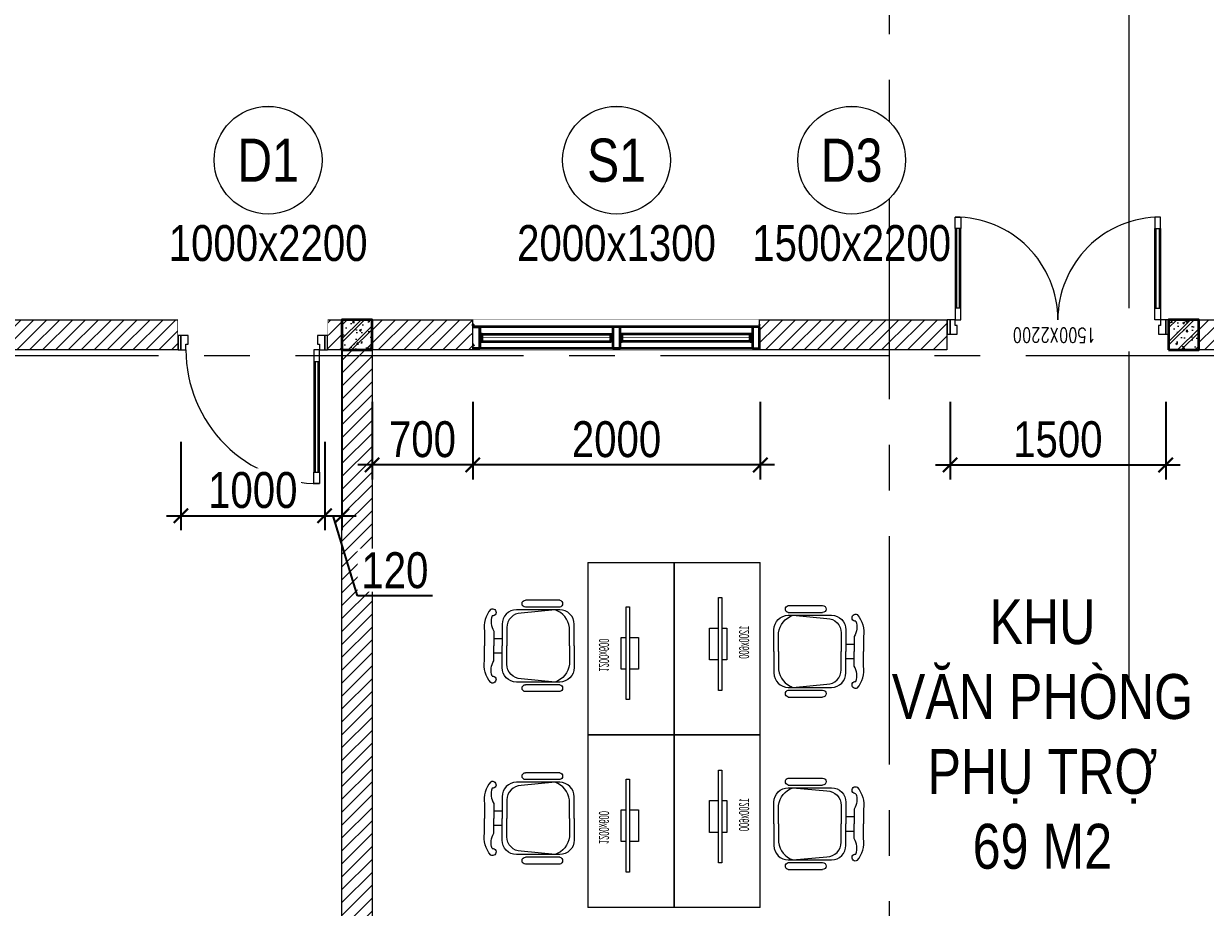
# Model space of a CAD drawing. Header units: millimetres. Extents: x -547695 to 905972, y -1055718 to 167349.
# Drawn here: x -515093 to -506873, y -845628 to -839480 of the extents above; entities that cross this region are included whole.
import ezdxf
from ezdxf.enums import TextEntityAlignment as Align
from ezdxf.xclip import XClip

# ---------------------------------------------------------------- set-up
doc = ezdxf.new("R2010")
doc.units = ezdxf.units.MM
doc.header["$XCLIPFRAME"] = 0
doc.linetypes.add('CENTER', pattern=[50.800000000000004, 31.75, -6.35, 6.35, -6.35])
doc.linetypes.add('HIDDEN', pattern=[9.524999999999999, 6.35, -3.175])
doc.layers.get('DEFPOINTS').update_dxf_attribs({"color": 1, "lineweight": 25})
doc.layers.add('$0$Defpoints', color=191, linetype='Continuous', plot=False)
for name, color, linetype in [('7a-Flashing_01', 1, 'Continuous'), ('8', 8, 'Continuous'), ('S-DIM', 8, 'Continuous'), ('XR-MBT1$0$XR-MBVP X.TV T1$0$XR-MBVP X.SON T2$0$A-PATT', 252, 'Continuous')]:
    doc.layers.add(name, color=color, linetype=linetype)
for name, color, linetype, lineweight in [('A-CONC', 2, 'Continuous', 35), ('A-DOOR', 142, 'Continuous', 9), ('A-EQPM', 127, 'Continuous', 9), ('A-FINE', 255, 'Continuous', 25), ('A-GRID', 250, 'CENTER', 15), ('A-HEVY', 111, 'Continuous', 35), ('A-PATT', 252, 'Continuous', 9), ('A-REV', 7, 'Continuous', 35), ('A-SYMBOLS', 10, 'Continuous', 13), ('A-TEXT', 255, 'Continuous', 25), ('A-WALL', 12, 'Continuous', 13), ('XR-MBT1$0$XR-MBVP X.TV T1$0$XR-MBVP X.SON T2$0$A-FNSH', 253, 'Continuous', 9)]:
    doc.layers.add(name, color=color, linetype=linetype, lineweight=lineweight)
doc.styles.add('VTK _ Arial_2.5 mm', font='arial.ttf', dxfattribs={"width": 0.8})
doc.styles.add('VTK_Arial', font='arial.ttf', dxfattribs={"width": 0.8})
doc.styles.add('XR-MBT1$0$XR-MBVP X.TV T2$0$VNCC-vnsimli', font='vnsimli.shx', dxfattribs={"width": 0.75})
doc.styles.add('Xref Cong nghe 20201022$0$Xref Cong nghe$0$X-DN-MB nguon$0$xref noi that t1$0$xref noi that t1$0$Xref-Noi that t1$0$MB dien thoai tang 1_day chuyen$0$ARIAL', font='arial.ttf')
doc.dimstyles.new('A-2.5-DIM100', dxfattribs={"dimscale": 100, "dimtxt": 2.5, "dimasz": 1, "dimexe": 1, "dimexo": 0, "dimgap": 0.5, "dimtad": 1, "dimdec": 0, "dimzin": 12, "dimdsep": 46, "dimtxsty": 'VTK_Arial', "dimblk": 'ARCHTICK', "dimcen": 0, "dimdle": 1, "dimclrd": 256, "dimclre": 256, "dimclrt": 7, "dimadec": 1, "dimazin": 3, "dimtfac": 1, "dimtdec": 0, "dimtmove": 0, "dimatfit": 2, "dimfxl": 20, "dimtfill": 1, "dimtolj": 1, "dimtzin": 0, "dimlwd": -1, "dimlwe": -1, "dimarcsym": 0})

# ---------------------------------------------------------------- blocks, each defined once
blk = doc.blocks.new('*U80')
at = {"linetype": 'HIDDEN', "ltscale": 30}
blk.add_lwpolyline([(1.546778056942653e-11, -6.000000000008129), (6.597722294481686e-10, -545.4573517349177)], dxfattribs=at)
at = {"color": 7, "style": 'VTK_Arial', "width": 0.8, "flags": 8}
for tag, p in [('VIEW-NUMBER1', (0, 0)), ('VIEW-NUMBER2', (6.570601945160767e-10, -551.4573517349257))]:
    blk.add_attdef(tag, text='', height=3, dxfattribs=at).set_placement(p, align=Align.BOTTOM_CENTER)
for tag, p in [('SHEET-NUMBER1', (0, -0.8735977943960904)), ('SHEET-NUMBER2', (6.570601945160767e-10, -552.3309495293217))]:
    blk.add_attdef(tag, text='', height=2, dxfattribs=at).set_placement(p, align=Align.TOP_CENTER)
blk = doc.blocks.new('t7i')
blk.add_wipeout([(0, -210), (210, -210), (210, 0), (0, 0)]).dxf.layer = '8'
at = {"layer": 'A-PATT'}
h = blk.add_hatch(dxfattribs=at)
h.set_pattern_fill('BT-01', color=256, scale=20, style=0, double=1, pattern_type=2)
h.set_pattern_definition([(49.99999999999999, (111922.472197681, 19673.81877801288), (143.4520365201507, -12.55042699651902), [15, -165]), (355, (111922.472197681, 19673.81877801288), (-27.75026672260001, 150.4384267400024), [12, -132]), (100.4514, (111934.426533681, 19672.77291001275), (115.7018763428043, 137.8879084121907), [12.748038, -140.2284224]), (46.18420000000001, (111922.472197681, 19713.81877801288), (213.4482097251289, -33.10380286580362), [22.5, -247.5]), (96.6356, (111940.2595466811, 19711.0601166127), (186.9325411097407, 194.8235741800883), [19.1220576, -210.3426]), (351.1842, (111922.472197681, 19713.81877801288), (186.9323890267255, 194.823720185065), [18, -198]), (21, (111942.472197681, 19703.81877801288), (119.3814104236923, -80.52377813306776), [15, -165]), (326.0000000000001, (111942.472197681, 19703.81877801288), (48.66306638431632, 145.0300090093706), [12, -132]), (71.4514, (111952.420644281, 19697.1084568128), (168.044525716298, 64.50609934199048), [12.748038, -140.2284224]), (37.50000000000001, (111922.472197681, 19673.81877801288), (2.431971063458134, 66.5787707662623), [0, -130.4, 0, -134, 0, -132.5]), (7.499999999999999, (111922.472197681, 19673.81877801288), (52.61390748842971, 78.88234237647205), [0, -76.39999999999999, 0, -127.4, 0, -50.5]), (327.5, (111877.872197681, 19673.81877801288), (106.7644872344818, -4.510974346875951), [0, -50, 0, -156, 0, -207]), (317.5, (111857.872197681, 19673.81877801288), (116.6372338684772, 20.02099646646354), [0, -65, 0, -103.6, 0, -147]), (45, (111922.472197681, 19673.81877801288), (-60.10407640085654, 60.10407640085654), []), (45, (111922.472197681, 19698.31877801288), (-60.10407640085654, 60.10407640085654), [])])
h.paths.add_polyline_path([(0, -210), (210, -210), (210, 0), (0, 0)])
at = {"layer": 'A-HEVY'}
blk.add_lwpolyline([(0, -210), (210, -210), (210, 0), (0, 0)], close=True, dxfattribs=at)
blk = doc.blocks.new('ERYUJH76Y')
at = {"layer": 'A-GRID', "ltscale": 50}
for points in [[(-8000, 3348.158887993079), (-8000, 25008.44865267468)], [(4693.760833570384, 12928.30377033388), (-30446.51302765415, 12928.30377033388)]]:
    blk.add_lwpolyline(points, dxfattribs=at)
at = {"layer": '8'}
for p in [(-11810, 13178.30377033574), (-6060, 13178.30377178336)]:
    blk.add_blockref('t7i', p, dxfattribs=at)
blk = doc.blocks.new('Cua di 15001_1')
for p, q in [((35.00000009604264, 635), (35.000000036438, 715.0000000298023)), ((35.000000036438, 715.0000000298023), (75.00000009604264, 715.0000000298023)), ((75.00000009604264, 715.0000000298023), (75.00000015564729, 635)), ((1424.999999917229, 714.9999999866704), (1424.999999857624, 634.9999999568681)), ((1464.999999976833, 714.9999999866704), (1424.999999917229, 714.9999999866704)), ((1464.999999917229, 634.9999999568681), (1464.999999976833, 714.9999999866704)), ((75.00000015564729, 635), (35.00000009604264, 635)), ((75.00000015564729, 635), (35.00000009604264, 635)), ((65.00000009604264, 635), (45.00000009604264, 635.0000000596046)), ((1424.999999857624, 634.9999999568681), (1464.999999917229, 634.9999999568681)), ((1424.999999857624, 634.9999999568681), (1464.999999917229, 634.9999999568681)), ((1434.999999917229, 634.9999999568681), (1454.999999917229, 635.0000000164728))]:
    blk.add_line(p, q)
blk.add_wipeout([(-19.99991001142189, 79.98615632860663), (-19.99990998157557, -220.01384372287896), (1520.0000900184211, -220.01384376600618), (1520.0000899885747, 79.98615628547998)])
for p, q in [((35.00000009604264, 635), (35, 80)), ((45.00000009604264, 635.0000000596046), (45, 80)), ((65, 80.00000005960464), (65.00000009604264, 635)), ((75, 80), (75.00000015564729, 635)), ((1424.999999970198, 79.99999995686812), (1424.999999857624, 634.9999999568681)), ((1434.999999970198, 80.00000001647277), (1434.999999917229, 634.9999999568681)), ((1454.999999917229, 635.0000000164728), (1454.999999970198, 79.99999995686812)), ((1464.999999917229, 634.9999999568681), (1464.999999970198, 79.99999995686812)), ((35, 5.960464477539062e-08), (0, 0)), ((0, 0), (0, -100.0000000685104)), ((75, 80), (35, 80)), ((35, 80), (35, 5.960464477539062e-08)), ((35, -39.99999994039536), (35, 5.960464477539062e-08)), ((35, 5.960464477539062e-08), (75, 0)), ((35, 5.960464477539062e-08), (75, 0)), ((75, 0), (75, 80)), ((1424.999999970198, -4.313187673687935e-08), (1424.999999970198, 79.99999995686812)), ((1424.999999970198, 79.99999995686812), (1464.999999970198, 79.99999995686812)), ((1464.999999970198, 1.647276803851128e-08), (1424.999999970198, -4.313187673687935e-08)), ((1464.999999970198, 79.99999995686812), (1464.999999970198, 1.647276803851128e-08)), ((50, -39.99999994039536), (35, -39.99999994039536)), ((50.00000002980232, -100.0000000685104), (50, -39.99999994039536)), ((1464.999999970198, -40.00000004313188), (1449.999999970198, -40.00000004313188)), ((1449.999999970198, -40.00000004313188), (1450, -100.0000001116423)), ((1464.999999970198, -4.313187673687935e-08), (1464.999999970198, -40.00000004313188)), ((1499.999999970198, -4.313187673687935e-08), (1464.999999970198, -4.313187673687935e-08)), ((1500, -100.0000001116423), (1499.999999970198, -4.313187673687935e-08)), ((0, -100.0000000685104), (50.00000002980232, -100.0000000685104)), ((1450, -100.0000001116423), (1500, -100.0000001116423))]:
    blk.add_line(p, q)
for points in [[(-20, -100.0000000685104), (0, -100.0000000685104), (-2.980232238769531e-08, -1.699663698673248e-08), (-20.00000002980232, -1.699663698673248e-08)], [(1500, -100.0000001116423), (1520, -100.0000001116423), (1519.999999970198, -6.01867213845253e-08), (1499.999999970198, -6.01867213845253e-08)]]:
    blk.add_lwpolyline(points, close=True)
for centre, start, end in [((34.99999959976412, 5.960464477539062e-08), 359.9999999966649, 90.0000000066701), ((1464.99999994447, 5.954643711447716e-08), 89.9999999933299, 180.0000000033351)]:
    blk.add_arc(centre, 715.0000001723835, start, end)
blk = doc.blocks.new('WTB4R')
for p, q in [((849.9999999701977, -75.0000000668224), (849.9999999701977, -35.00000000721775)), ((849.9999999701977, -35.00000000721775), (930, -34.99999994761311)), ((849.9999999701977, -75.0000000668224), (849.9999999701977, -35.00000000721775)), ((849.9999999701977, -65.00000000721775), (850.0000000298023, -45.00000000721775)), ((930, -75.00000000721775), (849.9999999701977, -75.0000000668224)), ((930, -34.99999994761311), (930, -75.00000000721775))]:
    blk.add_line(p, q)
blk.add_wipeout([(40.999999982790996, 20.00000002933702), (-220.00000000014916, 20.00000000261602), (-220.00000000014893, -1019.999999997439), (42.528087201179005, -1019.9415382621396)]).dxf.layer = 'XR-MBT1$0$XR-MBVP X.TV T1$0$XR-MBVP X.SON T2$0$A-PATT'
for p, q in [((0, 0), (-100.0000000084983, 3.026798367500305e-09)), ((-100.0000000084983, 3.026798367500305e-09), (-100.0000000086147, -50.00000002677552)), ((5.960464477539062e-08, -35), (0, 0)), ((-100.0000000086147, -50.00000002677552), (-39.99999994039536, -50)), ((-39.99999994039536, -50), (-39.99999994039536, -35)), ((-39.99999994039536, -35), (5.960464477539062e-08, -35)), ((80, -35), (5.960464477539062e-08, -35)), ((5.960464477539062e-08, -35), (0, -75)), ((5.960464477539062e-08, -35), (0, -75)), ((0, -75), (80, -75)), ((80, -75), (80, -35)), ((849.9999999701977, -35.00000000721775), (80, -35)), ((850.0000000298023, -45.00000000721775), (80, -45)), ((80.00000005960464, -65), (849.9999999701977, -65.00000000721775)), ((80, -75), (849.9999999701977, -75.0000000668224)), ((-40.00000000721775, -949.9999999701977), (-100.0000000158325, -949.9999999969732)), ((-100.0000000158325, -949.9999999969732), (-100.0000000158325, -999.9999999969732)), ((-40.00000000721775, -964.9999999701977), (-40.00000000721775, -949.9999999701977)), ((-7.217749953269958e-09, -964.9999999701977), (-40.00000000721775, -964.9999999701977)), ((-7.217749953269958e-09, -999.9999999701977), (-7.217749953269958e-09, -964.9999999701977)), ((-100.0000000158325, -999.9999999969732), (-7.217749953269958e-09, -999.9999999701977))]:
    blk.add_line(p, q)
blk.add_arc((5.960464477539062e-08, -34.99999996239785), 930.0000000077878, 269.9999999933299, 6.670106611340577e-09)
at = {"layer": 'XR-MBT1$0$XR-MBVP X.TV T1$0$XR-MBVP X.SON T2$0$A-FNSH'}
for points in [[(-100.0000000084983, 20.0000000030268), (-100.0000000084983, 3.026798367500305e-09), (-1.699663698673248e-08, 2.980232238769531e-08), (-1.699663698673248e-08, 20.00000002980232)], [(-100.0000000158325, -999.9999999969732), (-100.0000000158325, -1019.999999996973), (-2.421438694000244e-08, -1019.999999970198), (-2.421438694000244e-08, -999.9999999701977)]]:
    blk.add_lwpolyline(points, close=True, dxfattribs=at)
blk = doc.blocks.new('12-14x20 HWFS')
at = {"layer": 'A-FINE'}
for p, q in [((-25.39699883005505, -3.007638736933586), (-25.39699883005505, 2.99767952003458)), ((-21.33899456566269, 1.922318582128355), (-24.39699883005505, 1.922318582128355)), ((-21.34279814843103, 4.073040457944444), (-20.73801054955584, 6.645490647548286)), ((-18.09071933728319, 1.683506138670054), (-18.67104078563898, 1.683506138670054)), ((-18.0907193372841, 1.683506138670054), (-17.72308869091012, 2.350172386679333)), ((-17.56717118204233, -1.69346535556906), (-18.09071933728319, 1.683506138670054)), ((-16.99276144435862, -2.360558170537843), (-17.72308869091012, 2.350172386679333)), ((-17.72308869091012, 2.350172386679333), (-17.06965306867005, 1.683506138670054)), ((-16.54921726259181, -1.673390192852821), (-17.06965306867005, 1.683506138670054)), ((-16.20003337911294, 1.683506138670054), (-17.06965306867005, 1.683506138670054)), ((-16.20003337911385, 1.683506138670054), (-15.83240273273987, 2.350172386679333)), ((-15.67648522387208, -1.69346535556906), (-16.20003337911294, 1.683506138670054)), ((-15.09896313702484, -2.380633333254082), (-15.83240273273987, 2.350172386679333)), ((-15.83240273273987, 2.350172386679333), (-15.1789671104998, 1.683506138670054)), ((-14.65541895525803, -1.69346535556906), (-15.1789671104998, 1.683506138670054)), ((-14.39481909571441, 1.683506138670054), (-15.1789671104998, 1.683506138670054)), ((-14.39481909571441, 1.683506138670054), (-14.02718844934043, 2.350172386675695)), ((-13.87127094047264, -1.69346535556906), (-14.3948190957135, 1.683506138670054)), ((-13.29374885362449, -2.380633333254082), (-14.02718844934043, 2.350172386675695)), ((-14.02718844934043, 2.350172386675695), (-13.37375282710036, 1.683506138670054)), ((-12.85020467185859, -1.69346535556906), (-13.37375282710036, 1.683506138670054)), ((-12.58960481231406, 1.683506138670054), (-13.37375282710036, 1.683506138670054)), ((-12.58960481231497, 1.683506138670054), (-12.22197416594099, 2.350172386675695)), ((-12.06605665707229, -1.69346535556906), (-12.58960481231406, 1.683506138670054)), ((-11.48853457022506, -2.380633333254082), (-12.22197416594099, 2.350172386675695)), ((-12.22197416594099, 2.350172386675695), (-11.56853854370092, 1.683506138670054)), ((-10.78439052891463, 1.683506138670054), (-11.56853854370092, 1.683506138670054)), ((-11.04499038845915, -1.69346535556906), (-11.56853854370092, 1.683506138670054)), ((-10.78439052891554, 1.683506138670054), (-10.41675988254156, 2.350172386675695)), ((-10.26084237367286, -1.69346535556906), (-10.78439052891463, 1.683506138670054)), ((-9.68332028682562, -2.380633333254082), (-10.41675988254156, 2.350172386675695)), ((-10.41675988254156, 2.350172386675695), (-9.763324260301488, 1.683506138670054)), ((-8.979176245515191, 1.683506138670054), (-9.763324260301488, 1.683506138670054)), ((-9.239776105058809, -1.69346535556906), (-9.763324260301488, 1.683506138670054)), ((-8.9791762455161, 1.683506138670054), (-8.611545599141209, 2.350172386675695)), ((-8.455628090273422, -1.69346535556906), (-8.979176245515191, 1.683506138670054)), ((-7.878106003426183, -2.380633333254082), (-8.611545599141209, 2.350172386675695)), ((-8.611545599141209, 2.350172386675695), (-7.958109976902051, 1.683506138670054)), ((-7.173961962115754, 1.683506138670054), (-7.958109976901142, 1.683506138670054)), ((-7.434561821659372, -1.69346535556906), (-7.958109976901142, 1.683506138670054)), ((-7.173961962115754, 1.683506138670054), (-6.806331315741772, 2.350172386675695)), ((-6.650413806873985, -1.69346535556906), (-7.173961962115754, 1.683506138670054)), ((-6.072891720025837, -2.380633333254082), (-6.806331315741772, 2.350172386675695)), ((-6.806331315741772, 2.350172386675695), (-6.152895693502614, 1.683506138670054)), ((-5.629347538259935, -1.69346535556906), (-6.152895693501705, 1.683506138670054)), ((-5.329868141651787, 1.41366340343302), (-1.722720664161898, 1.41366340343302)), ((-1.722720664161898, 1.41366340343302), (0, 0)), ((-1.722720664161898, -1.413663403429382), (0, 0)), ((-21.34279814843103, -1.932277799027361), (-24.39699883005505, -1.932277799027361)), ((-20.73801054955584, -6.655449864447291), (-21.34279814843103, -4.08299967484345)), ((-17.56717118204233, -1.69346535556906), (-18.67104078563898, -1.69346535556906)), ((-17.56717118204233, -1.69346535556906), (-16.99276144435862, -2.360558170537843)), ((-16.99276144435862, -2.360558170537843), (-16.54921726259181, -1.673390192852821)), ((-15.67648522387208, -1.69346535556906), (-16.56217511556315, -1.69346535556906)), ((-15.67648522387208, -1.69346535556906), (-15.09896313702484, -2.380633333254082)), ((-15.09896313702484, -2.380633333254082), (-14.65541895525803, -1.69346535556906)), ((-13.87127094047264, -1.69346535556906), (-14.65541895525803, -1.69346535556906)), ((-13.87127094047264, -1.69346535556906), (-13.29374885362449, -2.380633333254082)), ((-13.29374885362449, -2.380633333254082), (-12.85020467185859, -1.69346535556906)), ((-12.06605665707229, -1.69346535556906), (-12.85020467185859, -1.69346535556906)), ((-12.06605665707229, -1.69346535556906), (-11.48853457022506, -2.380633333254082)), ((-11.48853457022506, -2.380633333254082), (-11.04499038845915, -1.69346535556906)), ((-10.26084237367286, -1.69346535556906), (-11.04499038845915, -1.69346535556906)), ((-10.26084237367286, -1.69346535556906), (-9.68332028682562, -2.380633333254082)), ((-9.68332028682562, -2.380633333254082), (-9.239776105058809, -1.69346535556906)), ((-8.455628090273422, -1.69346535556906), (-9.239776105059718, -1.69346535556906)), ((-8.455628090273422, -1.69346535556906), (-7.878106003426183, -2.380633333254082)), ((-7.878106003426183, -2.380633333254082), (-7.434561821659372, -1.69346535556906)), ((-6.650413806873985, -1.69346535556906), (-7.434561821659372, -1.69346535556906)), ((-6.650413806873985, -1.69346535556906), (-6.072891720025837, -2.380633333254082)), ((-6.072891720025837, -2.380633333254082), (-5.629347538259935, -1.69346535556906)), ((-5.073260826818114, -1.430522762744658), (-1.722720664161898, -1.430522762744658))]:
    blk.add_line(p, q, dxfattribs=at)
for points in [[(-21.33899456566269, 1.922318582128355), (-24.39699883005505, 1.922318582128355, -0.4142135623730951), (-25.39699883005505, 2.922318582128355), (-25.39699883005505, 3.073040457944444, -0.414213562373095), (-24.39699883005505, 4.073040457944444), (-21.34279814843103, 4.073040457944444), (-21.34279814843103, -0.004979608449502848)], [(-21.33899456566269, -1.932277799027361), (-24.39699883005505, -1.932277799027361, 0.4142135623730951), (-25.39699883005505, -2.932277799027361), (-25.39699883005505, -3.08299967484345, 0.414213562373095), (-24.39699883005505, -4.08299967484345), (-21.34279814843103, -4.08299967484345), (-21.34279814843103, -0.004979608449502848)]]:
    blk.add_lwpolyline(points, format="xyb", dxfattribs=at)
for points in [[(-20.73801054955584, -6.655449864447291), (-20.73801054955584, 6.645490647548286), (-20.01167715080919, 6.645490647548286), (-20.01167715080919, -6.655449864447291)], [(-18.67104078563898, -4.086449746049766), (-18.67104078563898, 4.06959038673449), (-20.01167715080919, 4.06959038673449), (-20.01167715080919, -4.086449746049766)]]:
    blk.add_lwpolyline(points, close=True, dxfattribs=at)
for centre, radius, start, end in [((-24.39699883005505, 0.922318582128355), 1, 90, 180), ((-5.304255970404483, 2.881830588587036), 1.468390570281038, 234.6943086791252, 269.0005767096657), ((-24.39699883005505, -0.9322777990273607), 1, 180, 270), ((-5.064265201900525, -2.169041251796443), 0.7385732732347212, 89.30213547652545, 139.9158802430046)]:
    blk.add_arc(centre, radius, start, end, dxfattribs=at)
at = {"layer": 'A-FINE', "lineweight": 20}
for points in [[(-6.005701366639187, 0.734078581812355), (-5.356753149810174, 0.7528891582333017), (-4.21525524023491, 0.7335373962196172), (-3.68014217905511, 0.4056991705183464)], [(-3.73259996158049, 0.2548853612497624), (-4.241661968921107, 0.5667963463274646), (-5.337423789348577, 0.5875685391984007), (-5.980192729994997, 0.5695436905298266)], [(-2.447860064917222, -0.3795387368336378), (-2.855747234787486, -0.233771597417217), (-3.321581205258553, 0.00306547163927462), (-3.73259996158049, 0.2548853612497624)], [(-3.68014217905511, 0.4056991705183464), (-3.274387256547925, 0.1571179502607265), (-2.81552207232744, -0.07629628983704606), (-2.414889757718811, -0.2195370777590142)], [(0, 0), (-1.78165944644752, -0.7221836995558988), (-2.094344660469687, -0.5059660401420842), (-2.447860064917222, -0.3795387368336378)], [(-2.414889757718811, -0.2195370777590142), (-2.078931817856756, -0.3396744335477706), (-1.786234641898773, -0.4750112537258246), (0, 0)], [(-1.788129251950522, -0.4459402668944676), (-1.592819770769893, -0.4254990892404749), (0, 0), (0, 0)], [(-3.309955396267469, -1.038057640394982), (-3.504362710519672, -0.9972875247003685), (-4.96049769981073, -0.9316873652023787), (-5.752600940425509, -0.8984606907433772)], [(-3.03778870932274, -1.424996449764876), (-3.03778870932274, -1.424996449764876), (-3.041053551675759, -1.094442749745212), (-3.309955396267469, -1.038057640394982)], [(-2.446033747112779, -0.2942946919683891), (-2.446033747112779, -0.2942946919683891), (-1.983497810808331, -0.4664134667509643), (-1.788129251950522, -0.4459402668944676)]]:
    blk.add_open_spline(points, degree=3, dxfattribs=at)
blk = doc.blocks.new('gia co cua')
at = {"layer": '7a-Flashing_01', "const_width": 0.5}
for points in [[(0.9999836811912246, -260.1724521682504), (1.000002565124305, -13.38279802408889), (4.999982052686391, -0.1724568663337074)], [(-1.631880877539515e-05, -160.0009240506176), (-1.63185759447515e-05, -320.0000900226937), (38.99998009184492, -320.000089963407), (58.99998009161209, -250.000923991331), (74.18584841454867, -250.000923991331)]]:
    blk.add_lwpolyline(points, dxfattribs=at)
at = {"layer": 'A-CONC'}
blk.add_lwpolyline([(8.999982052773703, -247.0009282695133), (101.8295537767117, -247.0009282695133), (101.8295537767117, -230.0009282695133), (104.8295537767117, -230.0009282695133), (104.8295537767117, -250.0009282695133), (5.999981933564413, -250.0009282695133), (5.999982052773703, -0.0009282695133094876), (104.8295537767117, -0.0009282695133094876), (104.8295537767117, -20.00092826951331), (101.8295537767117, -20.00092826951331), (101.8295537767117, -3.000928269513309), (8.999982052773703, -3.000928269513309)], close=True, dxfattribs=at)
at = {"layer": 'A-PATT', "xscale": -1, "rotation": 180}
blk.add_blockref('12-14x20 HWFS', (19.89082145583234, -36.21138445603722), dxfattribs=at)
at = {"layer": 'A-PATT'}
blk.add_blockref('12-14x20 HWFS', (18.74103034098516, -177.0262263493707), dxfattribs=at)
at = {"layer": 'A-PATT', "rotation": 90}
blk.add_blockref('12-14x20 HWFS', (66.85820513081853, -231.3298825964211), dxfattribs=at)
blk = doc.blocks.new('brrb')
blk.add_wipeout([(-1104.829571664217, -400.00000000034925), (1104.829571663984, -400.00000000022374), (1104.829571663984, 8.86757334228605e-12), (-1104.829571664217, 8.86757334228605e-12)]).dxf.layer = 'A-PATT'
at = {"color": 8}
for points in [[(-1104.829571664101, -99.99991398036946), (1104.829571664101, -99.99991398036946)], [(944.999996794737, -149.9999124058522), (-950.0000015686965, -149.9999111111974)], [(-935.0000015686965, -199.9999113999074), (-40, -199.9999117584666)], [(929.999996794737, -199.9999124058522), (944.999996794737, -199.9999114058446), (40, -199.9999117584666)], [(944.999996794737, -299.9999124058522), (-950.0000015686965, -299.9999111111974)], [(-935.0000015686965, -249.9999113999074), (-40, -249.9999117584666)], [(929.999996794737, -249.9999124058522), (944.999996794737, -249.9999114058446), (40, -249.9999117584666)]]:
    blk.add_lwpolyline(points, dxfattribs=at)
for points in [[(-1000.000001568696, -149.9999139804859), (-950.0000015686965, -149.9999139804859), (-950.0000015686965, -299.9999139804859), (-1000.000001568696, -299.9999139804859)], [(-950.0000015686965, -149.9999111111974), (-1000.000001568696, -149.9999111111974), (-1000.000001568696, -299.9999111111974), (-950.0000015686965, -299.9999111111974)], [(25, -149.999911542749), (-25, -149.999911542749), (-25, -299.999911542749), (25, -299.999911542749)], [(994.999996794737, -149.9999124058522), (944.999996794737, -149.9999124058522), (944.999996794737, -299.9999124058522), (994.999996794737, -299.9999124058522)], [(-950.0000015686965, -249.9999113999074), (-935.0000015686965, -249.9999113999074), (-935.0000015686965, -229.9999113999074), (-945.0000015686965, -229.9999113999074), (-945.0000015686965, -219.9999113999074), (-935.0000015686965, -219.9999113999074), (-935.0000015686965, -199.9999113999074), (-950.0000015686965, -199.9999113999074)], [(-25, -249.9999117584666), (-40, -249.9999117584666), (-40, -229.9999117584666), (-30, -229.9999117584666), (-30, -219.9999117584666), (-40, -219.9999117584666), (-40, -199.9999117584666), (-25, -199.9999117584666)], [(25, -249.9999117584666), (40, -249.9999117584666), (40, -229.9999117584666), (30, -229.9999117584666), (30, -219.9999117584666), (40, -219.9999117584666), (40, -199.9999117584666), (25, -199.9999117584666)], [(944.999996794737, -249.9999124058522), (929.999996794737, -249.9999124058522), (929.999996794737, -229.9999124058522), (939.999996794737, -229.9999124058522), (939.999996794737, -219.9999124058522), (929.999996794737, -219.9999124058522), (929.999996794737, -199.9999124058522), (944.999996794737, -199.9999124058522)]]:
    blk.add_lwpolyline(points, close=True)
at = {"color": 5}
for points in [[(-945.0000015686965, -224.9999113999074, 5.000000000000001, 5.000000000000001, 0), (-30, -224.9999117584666, 0, 0, 0)], [(944.999996794737, -224.9999114096863, 5.000000000000001, 5.000000000000001, 0), (30, -224.9999117584666, 0, 0, 0)]]:
    blk.add_lwpolyline(points, format="xyseb", dxfattribs=at)
at = {"layer": 'A-HEVY'}
for points in [[(-1104.829571664217, -1.164153218269348e-10), (-1104.829571664217, -400.0000000003492)], [(1104.829571663984, -1.164153218269348e-10), (1104.829571663984, -400.0000000003492)]]:
    blk.add_lwpolyline(points, dxfattribs=at)
at = {"layer": 'A-REV', "xscale": -1}
blk.add_blockref('gia co cua', (-1000.000017887331, -99.99898571090307), dxfattribs=at)
at = {"layer": 'A-REV'}
blk.add_blockref('gia co cua', (1000.000017887331, -99.99907173065003), dxfattribs=at)
blk = doc.blocks.new('RHRTHRHRT')
at = {"layer": 'A-WALL', "transparency": 33554620}
h = blk.add_hatch(dxfattribs=at)
h.set_pattern_fill('ANSI31', color=253, scale=20)
h.set_pattern_definition([(45, (-24900, -14299.99999999988), (-44.90128060534577, 44.90128060534577), [])])
h.paths.add_polyline_path([(-12900, -8759.999999999884), (-12900, -14799.99999999988), (-13110, -14799.99999999988), (-13110, -8759.999999999884)])
h.paths.add_polyline_path([(-1510, -14199.99999999988), (-1510, -8759.999999998021), (-1300, -8759.999999998021), (-1300, -14199.99999999988)])
h.paths.add_polyline_path([(-1510, -8759.999999998021), (-24900, -8759.999999999884), (-24900, -8549.999999999884), (-1510, -8549.999999998021)])
at = {"layer": 'A-WALL'}
for points in [[(-1510, -8759.999999998021), (-24900, -8759.999999999884), (-24900, -8549.999999999884), (-1510, -8549.999999998021)], [(-12900, -8759.999999999884), (-12900, -14799.99999999988), (-13110, -14799.99999999988), (-13110, -8759.999999999884)]]:
    blk.add_lwpolyline(points, close=True, dxfattribs=at)
for points in [[(-14250.02557380544, -8760.000002188492), (-14250.02548375819, -8549.948190067778)], [(-13210.02557383501, -8759.999999982305), (-13210.02548378776, -8549.948187861708)]]:
    blk.add_lwpolyline(points, dxfattribs=at)
at = {"layer": 'A-DOOR'}
ref = blk.add_blockref('Cua di 15001_1', (-8880.00009001745, -8549.896374606644), dxfattribs=dict(at, rotation=359.9999999999999))
ref.add_attrib('CD', '1500X2200', (-7865.015658479184, -8607.035820735735), dxfattribs={"layer": '$0$Defpoints', "height": 100, "rotation": 179.9999999999999, "style": 'XR-MBT1$0$XR-MBVP X.TV T2$0$VNCC-vnsimli', "width": 0.7499999999999999})
at = {"layer": 'A-DOOR', "rotation": 270}
blk.add_blockref('WTB4R', (-13230.02557383501, -8759.999999999884), dxfattribs=at)
at = {"layer": 'A-HEVY'}
ref = blk.add_blockref('brrb', (-11200, -8450.000086019514), dxfattribs=at)
XClip(ref).set_block_clipping_path([(-1000.00000156858, -309.99991398036946), (994.999996794737, -99.99991398036946)])
at = {"layer": 'A-WALL'}
for points in [[(-12200.00000156858, -8759.999999999884), (-12200.00000156858, -8549.999999999884)], [(-10205.00000320526, -8759.999999999884), (-10205.00000320526, -8549.999999999884)], [(-8900.000090047251, -8759.999999454012), (-8900, -8549.948187333415)], [(-7360.000000020955, -8759.999999912921), (-7359.999909973703, -8549.948187792324)]]:
    blk.add_lwpolyline(points, dxfattribs=at)
at = {"layer": 'A-GRID'}
ref = blk.add_blockref('ERYUJH76Y', (-1300, -21728.30377033376), dxfattribs=at)
XClip(ref).set_block_clipping_path([(-32069.379858537228, 5005.130660463474), (6367.103157383157, 26504.536130141118)])
blk = doc.blocks.new('11')
for p, q in [((0, 0), (-1200, 0)), ((-1200, 0), (-1200, -600)), ((0, -600), (0, 0)), ((-308.7839670367539, -308.9392780270427), (-954.6245676185936, -308.9392780279741)), ((-954.6245676185936, -308.9392780279741), (-954.6245676185936, -332.6715636355802)), ((-308.7839670362882, -332.6715636346489), (-308.7839670367539, -308.9392780270427)), ((-954.6245676185936, -332.6715636355802), (-308.7839670362882, -332.6715636346489)), ((0, -600), (-1200, -600)), ((-899.3186306739226, -795.0658078081906), (-899.3186306739226, -1033.18808387965)), ((-850.9409645777196, -795.0658078081906), (-850.9409645777196, -1033.18808387965)), ((-311.2864189529791, -795.0658078081906), (-311.2864189529791, -1033.18808387965)), ((-262.9087528563105, -795.0658078081906), (-262.9087528563105, -1033.18808387965)), ((-631.3144949781708, -1194.756942519685), (-631.3144949781708, -1253.647389516234)), ((-530.9128885525279, -1194.756942519685), (-530.9128885525279, -1253.647389516234))]:
    blk.add_line(p, q)
for points in [[(-521.4549522404559, -308.9392780272756), (-521.4549522404559, -247.1983623509295), (-742.6730375322513, -247.1983623509295), (-742.6730375322513, -308.9392780277412)], [(-742.6730375322513, -332.6715636353474), (-742.6730375322513, -367.610747593455), (-521.4549522404559, -367.610747593455), (-521.4549522404559, -332.6715636348817)]]:
    blk.add_lwpolyline(points)
for points in [[(-581.1136917653494, -694.7569425196853), (-731.7161014038138, -694.7569425196853, 0.4142135623730951), (-832.1177078294568, -795.1585489453282), (-832.1177078294568, -1096.36336822249, 0.418376194748687), (-731.7161014038138, -1194.756942519685), (-581.1136917653494, -1194.756942519685)], [(-581.1136917653494, -726.3271315102465), (-709.1898535713553, -726.3271315102465, 0.2802796934905701), (-832.1177078294568, -826.7287379358895), (-809.5914599969983, -1063.612642149907, 0.4183761947486869), (-709.1898535713553, -1162.006216447102), (-581.1136917653494, -1162.006216447102)], [(-581.1136917653494, -694.7569425196853), (-430.5112821268849, -694.7569425196853, -0.4142135623730951), (-330.1096757012419, -795.1585489453282), (-330.1096757012419, -1096.36336822249, -0.418376194748687), (-430.5112821268849, -1194.756942519685), (-581.1136917653494, -1194.756942519685)], [(-581.1136917653494, -726.3271315102465), (-453.0375299593434, -726.3271315102465, -0.2802796934905701), (-330.1096757012419, -826.7287379358895), (-352.6359235337004, -1063.612642149907, -0.4183761947486869), (-453.0375299593434, -1162.006216447102), (-581.1136917653494, -1162.006216447102)], [(-836.5327477403916, -1274.831993257627, 0.2070656746415199), (-683.84269394679, -1318.582133518765), (-581.1136917653494, -1318.582133518765)], [(-790.9956742981449, -1265.715284241596, 0.214578381300561), (-684.2558660279028, -1253.647389516234), (-581.1136917653494, -1253.647389516234)], [(-371.2317092320882, -1265.715284241596, -0.214578381300561), (-477.9715175027959, -1253.647389516234), (-581.1136917653494, -1253.647389516234)], [(-325.6946357903071, -1274.831993257627, -0.2070656746415199), (-478.3846895839088, -1318.582133518765), (-581.1136917653494, -1318.582133518765)]]:
    blk.add_lwpolyline(points, format="xyb")
for centre, radius, start, end in [((-875.0997772882693, -799.4814926534891), 24.55904119150108, 10.3580376350739, 169.421936879641), ((-287.0504304990172, -799.5742337906267), 24.55904119150108, 10.578063120359, 169.6419623649261), ((-875.1297976258211, -1033.18808387965), 24.18883304828747, 180, 0), ((-287.0975859048776, -1033.18808387965), 24.18883304828747, 180, 0), ((-815.3209768482484, -1262.497745084111), 24.53717388733614, 352.4651526187897, 210.1772005508879), ((-346.9064066824503, -1262.497745084111), 24.53717388733614, 329.822799449112, 187.5348473812102)]:
    blk.add_arc(centre, radius, start, end)
at = {"insert": (-759.1829624515958, -452.0160800078884), "char_height": 69.99999999999999, "width": 1640.495511353003, "attachment_point": 1, "rotation": 359.99999335422586, "style": 'Xref Cong nghe 20201022$0$Xref Cong nghe$0$X-DN-MB nguon$0$xref noi that t1$0$xref noi that t1$0$Xref-Noi that t1$0$MB dien thoai tang 1_day chuyen$0$ARIAL'}
blk.add_mtext('{\\f.VnArial Narrow|b0|i0|c0|p34;\\W0.65;1200x600}', dxfattribs=at)
blk = doc.blocks.new('_ARCHTICK')
at = {"color": 0, "linetype": 'ByBlock', "const_width": 0.15}
blk.add_lwpolyline([(-0.5, -0.5), (0.5, 0.5)], dxfattribs=at)
blk = doc.blocks.new('*D405')
at = {"layer": 'DEFPOINTS', "color": 0, "transparency": 16777216}
for p in [(-513999.1495832091, -842390.0780561917), (-512999.1495832091, -842390.0780561917), (-512999.1495832091, -842903.7618304151)]:
    blk.add_point(p, dxfattribs=at)
at = {"layer": 'S-DIM', "transparency": 16777216}
for p, q in [((-513999.1495832091, -842390.0780561917), (-513999.1495832091, -843003.7618304151)), ((-512999.1495832091, -842390.0780561917), (-512999.1495832091, -843003.7618304151)), ((-514099.1495832091, -842903.7618304151), (-512899.1495832091, -842903.7618304151))]:
    blk.add_line(p, q, dxfattribs=at)
at = {"layer": 'S-DIM', "transparency": 16777216, "xscale": 100, "yscale": 100, "zscale": 100, "rotation": 180}
blk.add_blockref('_ARCHTICK', (-513999.1495832091, -842903.7618304151), dxfattribs=at)
at = {"layer": 'S-DIM', "transparency": 16777216, "xscale": 100, "yscale": 100, "zscale": 100}
blk.add_blockref('_ARCHTICK', (-512999.1495832091, -842903.7618304151), dxfattribs=at)
at = {"layer": 'S-DIM', "color": 7, "transparency": 16777216, "insert": (-513499.1495832091, -842726.1185834847), "char_height": 250, "attachment_point": 5, "style": 'VTK_Arial', "bg_fill": 3, "box_fill_scale": 1.1, "bg_fill_color": 257, "bg_fill_transparency": 0}
blk.add_mtext('\\A1;1000', dxfattribs=at)
blk = doc.blocks.new('*D406')
at = {"layer": 'DEFPOINTS', "color": 0, "transparency": 16777216}
for p in [(-508649.1240993945, -842110.0432465387), (-507149.1240993945, -842110.0432465387), (-507149.1240993945, -842550.2080840323)]:
    blk.add_point(p, dxfattribs=at)
at = {"layer": 'S-DIM', "transparency": 16777216}
for p, q in [((-508649.1240993945, -842110.0432465387), (-508649.1240993945, -842650.2080840323)), ((-507149.1240993945, -842110.0432465387), (-507149.1240993945, -842650.2080840323)), ((-508749.1240993945, -842550.2080840323), (-507049.1240993945, -842550.2080840323))]:
    blk.add_line(p, q, dxfattribs=at)
at = {"layer": 'S-DIM', "transparency": 16777216, "xscale": 100, "yscale": 100, "zscale": 100, "rotation": 180}
blk.add_blockref('_ARCHTICK', (-508649.1240993945, -842550.2080840323), dxfattribs=at)
at = {"layer": 'S-DIM', "transparency": 16777216, "xscale": 100, "yscale": 100, "zscale": 100}
blk.add_blockref('_ARCHTICK', (-507149.1240993945, -842550.2080840323), dxfattribs=at)
at = {"layer": 'S-DIM', "color": 7, "transparency": 16777216, "insert": (-507899.1240993945, -842372.5648371018), "char_height": 250, "attachment_point": 5, "style": 'VTK_Arial', "bg_fill": 3, "box_fill_scale": 1.1, "bg_fill_color": 257, "bg_fill_transparency": 0}
blk.add_mtext('\\A1;1500', dxfattribs=at)
blk = doc.blocks.new('*D415')
at = {"layer": 'DEFPOINTS', "color": 0, "transparency": 16777216}
for p in [(-511969.1240109457, -842110.0432465387), (-509969.1240125824, -842110.0432465387), (-511969.1240109457, -842550.2080840323)]:
    blk.add_point(p, dxfattribs=at)
at = {"layer": 'S-DIM', "transparency": 16777216}
for p, q in [((-511969.1240109457, -842110.0432465387), (-511969.1240109457, -842650.2080840323)), ((-509969.1240125824, -842110.0432465387), (-509969.1240125824, -842650.2080840323)), ((-509869.1240125824, -842550.2080840323), (-512069.1240109457, -842550.2080840323))]:
    blk.add_line(p, q, dxfattribs=at)
at = {"layer": 'S-DIM', "transparency": 16777216, "xscale": 100, "yscale": 100, "zscale": 100, "rotation": 180}
blk.add_blockref('_ARCHTICK', (-511969.1240109457, -842550.2080840323), dxfattribs=at)
at = {"layer": 'S-DIM', "transparency": 16777216, "xscale": 100, "yscale": 100, "zscale": 100}
blk.add_blockref('_ARCHTICK', (-509969.1240125824, -842550.2080840323), dxfattribs=at)
at = {"layer": 'S-DIM', "color": 7, "transparency": 16777216, "insert": (-510969.124011764, -842372.5648371018), "char_height": 250, "attachment_point": 5, "style": 'VTK_Arial', "bg_fill": 3, "box_fill_scale": 1.1, "bg_fill_color": 257, "bg_fill_transparency": 0}
blk.add_mtext('\\A1;2000', dxfattribs=at)
blk = doc.blocks.new('*D416')
at = {"layer": 'DEFPOINTS', "color": 0, "transparency": 16777216}
for p in [(-512669.1240093771, -842110.0432465387), (-511969.1240109457, -842110.0432465387), (-512669.1240093771, -842550.2080840323)]:
    blk.add_point(p, dxfattribs=at)
at = {"layer": 'S-DIM', "transparency": 16777216}
for p, q in [((-512669.1240093771, -842110.0432465387), (-512669.1240093771, -842650.2080840323)), ((-511969.1240109457, -842110.0432465387), (-511969.1240109457, -842650.2080840323)), ((-511869.1240109457, -842550.2080840323), (-512769.1240093771, -842550.2080840323))]:
    blk.add_line(p, q, dxfattribs=at)
at = {"layer": 'S-DIM', "transparency": 16777216, "xscale": 100, "yscale": 100, "zscale": 100, "rotation": 180}
blk.add_blockref('_ARCHTICK', (-512669.1240093771, -842550.2080840323), dxfattribs=at)
at = {"layer": 'S-DIM', "transparency": 16777216, "xscale": 100, "yscale": 100, "zscale": 100}
blk.add_blockref('_ARCHTICK', (-511969.1240109457, -842550.2080840323), dxfattribs=at)
at = {"layer": 'S-DIM', "color": 7, "transparency": 16777216, "insert": (-512319.1240101614, -842372.5648371018), "char_height": 250, "attachment_point": 5, "style": 'VTK_Arial', "bg_fill": 3, "box_fill_scale": 1.1, "bg_fill_color": 257, "bg_fill_transparency": 0}
blk.add_mtext('\\A1;700', dxfattribs=at)
blk = doc.blocks.new('*D418')
at = {"layer": 'DEFPOINTS', "color": 0, "transparency": 16777216}
for p in [(-512879.1240093771, -841750.2293462735), (-512999.1495832091, -842390.0780561917), (-512879.1240093771, -842903.7618304151)]:
    blk.add_point(p, dxfattribs=at)
at = {"layer": 'S-DIM', "transparency": 16777216}
for p, q in [((-512879.1240093771, -841750.2293462735), (-512879.1240093771, -843003.7618304151)), ((-512999.1495832091, -842390.0780561917), (-512999.1495832091, -843003.7618304151)), ((-513099.1495832091, -842903.7618304151), (-512779.1240093771, -842903.7618304151)), ((-512771.7577490688, -843461.6915712063), (-512939.1367962931, -842903.7618304151)), ((-512249.3839427932, -843461.6915712063), (-512771.7577490688, -843461.6915712063))]:
    blk.add_line(p, q, dxfattribs=at)
at = {"layer": 'S-DIM', "transparency": 16777216, "xscale": 100, "yscale": 100, "zscale": 100, "rotation": 180}
blk.add_blockref('_ARCHTICK', (-512999.1495832091, -842903.7618304151), dxfattribs=at)
at = {"layer": 'S-DIM', "transparency": 16777216, "xscale": 100, "yscale": 100, "zscale": 100}
blk.add_blockref('_ARCHTICK', (-512879.1240093771, -842903.7618304151), dxfattribs=at)
at = {"layer": 'S-DIM', "color": 7, "transparency": 16777216, "insert": (-512510.570845931, -843284.0483242759), "char_height": 250, "attachment_point": 5, "style": 'VTK_Arial', "bg_fill": 3, "box_fill_scale": 1.1, "bg_fill_color": 257, "bg_fill_transparency": 0}
blk.add_mtext('\\A1;120', dxfattribs=at)
blk = doc.blocks.new('*U133')
at = {"color": 7, "style": 'VTK _ Arial_2.5 mm', "width": 0.8, "flags": 8}
blk.add_attdef('900', text='', height=2.5, dxfattribs=at).set_placement((0, -5.764451912589379), align=Align.MIDDLE_CENTER)
blk.add_wipeout([(3.75, -3.552713678800501e-15), (3.7204301299292912, -0.4699996258661452), (3.6321868542323656, -0.9325870768682094), (3.486661822080942, -1.3804670725675443), (3.2861500501644874, -1.806576277881434), (3.033813728906053, -2.204194696096774), (2.7336323528302895, -2.567051647232585), (2.3903399615575847, -2.88942466040921), (2.009350481171235, -3.1662297206325576), (1.5966723433690222, -3.393101446747573), (1.158813728906049, -3.566461936106826), (0.7026799296964628, -3.683577190232583), (0.23546444823492318, -3.7426002316060174), (-0.23546444823492785, -3.7426002316060174), (-0.7026799296964705, -3.6835771902325813), (-1.1588137289060565, -3.5664619361068235), (-1.5966723433690237, -3.393101446747572), (-2.0093504811712397, -3.166229720632554), (-2.390339961557588, -2.8894246604092073), (-2.733632352830294, -2.5670516472325806), (-3.033813728906054, -2.2041946960967715), (-3.2861500501644882, -1.8065762778814305), (-3.4866618220809436, -1.3804670725675408), (-3.632186854232367, -0.9325870768682041), (-3.7204301299292917, -0.4699996258661381), (-3.75, 2.6645352591003757e-15), (-3.7204301299292917, 0.4699996258661443), (-3.632186854232366, 0.9325870768682076), (-3.486661822080942, 1.380467072567546), (-3.286150050164488, 1.8065762778814332), (-3.0338137289060523, 2.204194696096776), (-2.733632352830293, 2.567051647232585), (-2.390339961557585, 2.88942466040921), (-2.0093504811712366, 3.1662297206325576), (-1.5966723433690215, 3.3931014467475755), (-1.1588137289060518, 3.566461936106828), (-0.7026799296964664, 3.683577190232583), (-0.23546444823492443, 3.742600231606019), (0.23546444823492652, 3.742600231606019), (0.7026799296964685, 3.683577190232583), (1.1588137289060536, 3.566461936106826), (1.596672343369023, 3.3931014467475737), (2.009350481171238, 3.1662297206325576), (2.3903399615575864, 2.88942466040921), (2.7336323528302935, 2.5670516472325833), (3.033813728906053, 2.204194696096776), (3.2861500501644882, 1.8065762778814332), (3.4866618220809427, 1.3804670725675425), (3.632186854232367, 0.9325870768682041), (3.7204301299292917, 0.46999962586614075)])
blk.add_circle((0, 0), 3.75)
blk.add_attdef('SYMBOL', text='', height=3, dxfattribs=at).set_placement((0, 0), align=Align.MIDDLE_CENTER)

msp = doc.modelspace()

# ---------------------------------------------------------------- texts
at = {"layer": 'A-TEXT', "color": 7, "insert": (-508006.3389892442, -844423.7560347838), "char_height": 312.5, "width": 3183.158660849964, "attachment_point": 5, "style": 'VTK_Arial', "bg_fill": 2}
msp.add_mtext('\\A1;KHU \\PVĂN PHÒNG\\PPHỤ TRỢ\\P69 M2', dxfattribs=at)

# ---------------------------------------------------------------- next in the draw order: block references
at = {"layer": 'A-SYMBOLS', "xscale": 74.91082045184334, "yscale": 74.91082045184334, "zscale": 74.91082045184334}
msp.add_blockref('*U80', (-507405.2896016119, -829372.9857719), dxfattribs=at)

# ---------------------------------------------------------------- next in the draw order: block references
at = {"layer": 'A-SYMBOLS'}
msp.add_blockref('RHRTHRHRT', (-499769.1240093771, -832990.2293462736), dxfattribs=at)

# ---------------------------------------------------------------- next in the draw order: block references
at = {"layer": 'A-EQPM', "xscale": -1}
for p, rotation in [((-510569.1240093771, -843227.956658426), 270.0000000000001), ((-510569.1240093771, -844427.9566584269), 89.9999999999999), ((-510569.1240093771, -844427.956658426), 270.0000000000001), ((-510569.1240093771, -845627.9566584269), 89.9999999999999)]:
    msp.add_blockref('11', p, dxfattribs=dict(at, rotation=rotation))
at = {"layer": 'A-SYMBOLS', "xscale": 100, "yscale": 100, "zscale": 100}
for p, values in [((-513392.3860559927, -840429.709514588), {'SYMBOL': 'D1', '900': '1000x2200'}), ((-510969.1240093772, -840429.709514588), {'SYMBOL': 'S1', '900': '2000x1300'}), ((-509333.3799697835, -840429.709514588), {'SYMBOL': 'D3', '900': '1500x2200'})]:
    msp.add_blockref('*U133', p, dxfattribs=at).add_auto_attribs(values)

# ---------------------------------------------------------------- next in the draw order: dimensions: what is measured, and where the dimension line sits
at = {"layer": 'S-DIM'}
for base, p1, p2, override, picture, middle in [((-511969.1240109457, -842550.2080840323), (-509969.1240125824, -842110.0432465387), (-511969.1240109457, -842110.0432465387), {"dimpost": '\\X', "dimtmove": 1}, '*D415', (-510969.124011764, -842372.5648371018)), ((-507149.1240993945, -842550.2080840323), (-508649.1240993945, -842110.0432465387), (-507149.1240993945, -842110.0432465387), {"dimpost": '\\X'}, '*D406', (-507899.1240993945, -842372.5648371018)), ((-512999.1495832091, -842903.7618304151), (-513999.1495832091, -842390.0780561917), (-512999.1495832091, -842390.0780561917), {"dimpost": '\\X'}, '*D405', (-513499.1495832091, -842726.1185834847))]:
    dim = msp.add_linear_dim(base=base, p1=p1, p2=p2, dimstyle='A-2.5-DIM100', override=override, dxfattribs=at)
    dim.commit()
    dim.dimension.update_dxf_attribs({"geometry": picture, "text_midpoint": middle})

# ---------------------------------------------------------------- next in the draw order: dimensions: what is measured, and where the dimension line sits
dim = msp.add_linear_dim(base=(-512669.1240093771, -842550.2080840323), p1=(-511969.1240109457, -842110.0432465387), p2=(-512669.1240093771, -842110.0432465387), dimstyle='A-2.5-DIM100', override={"dimpost": '\\X', "dimtmove": 1}, dxfattribs=at)
dim.commit()
dim.dimension.update_dxf_attribs({"geometry": '*D416', "text_midpoint": (-512319.1240101614, -842372.5648371018)})

# ---------------------------------------------------------------- next in the draw order: dimensions: what is measured, and where the dimension line sits
dim = msp.add_linear_dim(base=(-512879.1240093771, -842903.7618304151), p1=(-512999.1495832091, -842390.0780561917), p2=(-512879.1240093771, -841750.2293462735), dimstyle='A-2.5-DIM100', override={"dimpost": '\\X', "dimtmove": 1}, dxfattribs=at)
dim.commit()
dim.dimension.update_dxf_attribs({"geometry": '*D418', "text_midpoint": (-512721.7577490688, -843284.0483242759)})

doc.saveas('drawing.dxf')
